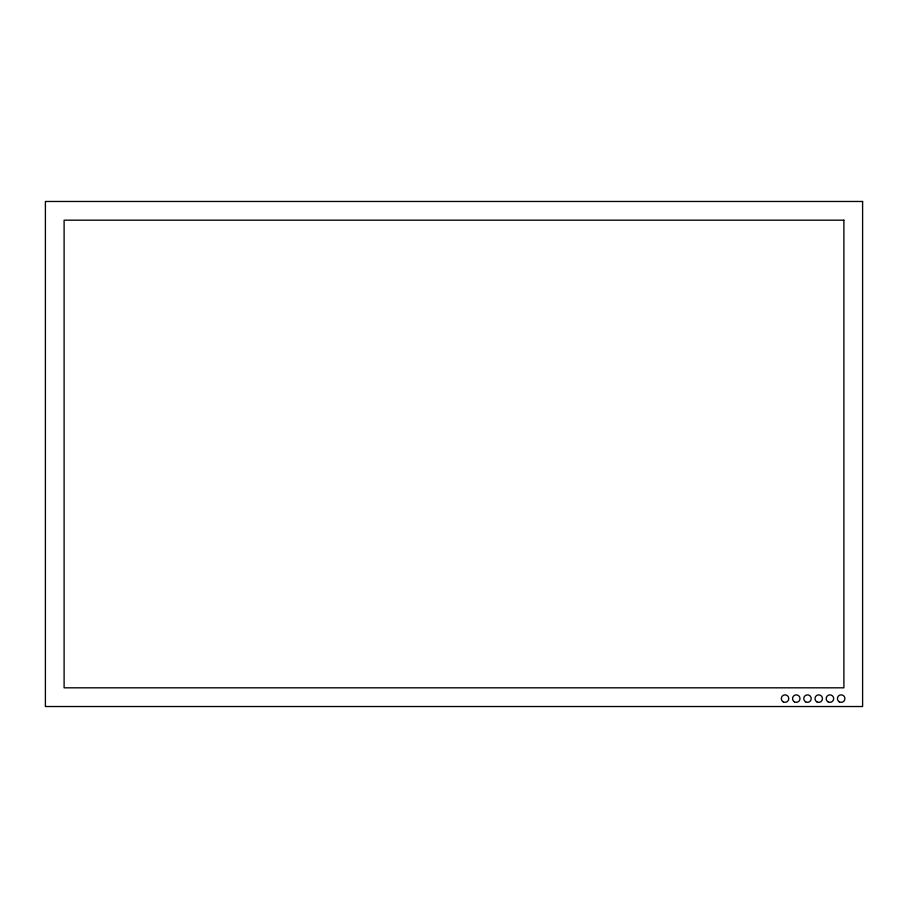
<?xml version="1.0" encoding="UTF-8"?>
<svg xmlns="http://www.w3.org/2000/svg" width="908" height="908" viewBox="0 0 908 908"><rect width="100%" height="100%" fill="white"/><g stroke="black" fill="none" stroke-linecap="round" stroke-linejoin="round"><path stroke-width="1.36" d="M862.6 201.474L45.4 201.474L45.4 706.526L862.6 706.526L862.6 201.474M843.895 220.179L64.105 220.179L64.105 687.821L843.895 687.821L843.895 220.179M839.287 701.839A3.745 3.745 0 0 0 844.905 698.592A3.745 3.745 0 0 0 839.287 695.358A3.745 3.745 0 0 0 839.287 701.839M828.062 701.839A3.745 3.745 0 0 0 833.68 698.592A3.745 3.745 0 0 0 828.062 695.358A3.745 3.745 0 0 0 828.062 701.839M816.848 701.839A3.745 3.745 0 0 0 822.455 698.592A3.745 3.745 0 0 0 816.848 695.358A3.745 3.745 0 0 0 816.848 701.839M805.623 701.839A3.745 3.745 0 0 0 811.23 698.592A3.745 3.745 0 0 0 805.623 695.358A3.745 3.745 0 0 0 805.623 701.839M794.398 701.839A3.745 3.745 0 0 0 800.005 698.592A3.745 3.745 0 0 0 794.398 695.358A3.745 3.745 0 0 0 794.398 701.839M783.173 701.839A3.745 3.745 0 0 0 788.78 698.592A3.745 3.745 0 0 0 783.173 695.358A3.745 3.745 0 0 0 783.173 701.839"/></g></svg>
